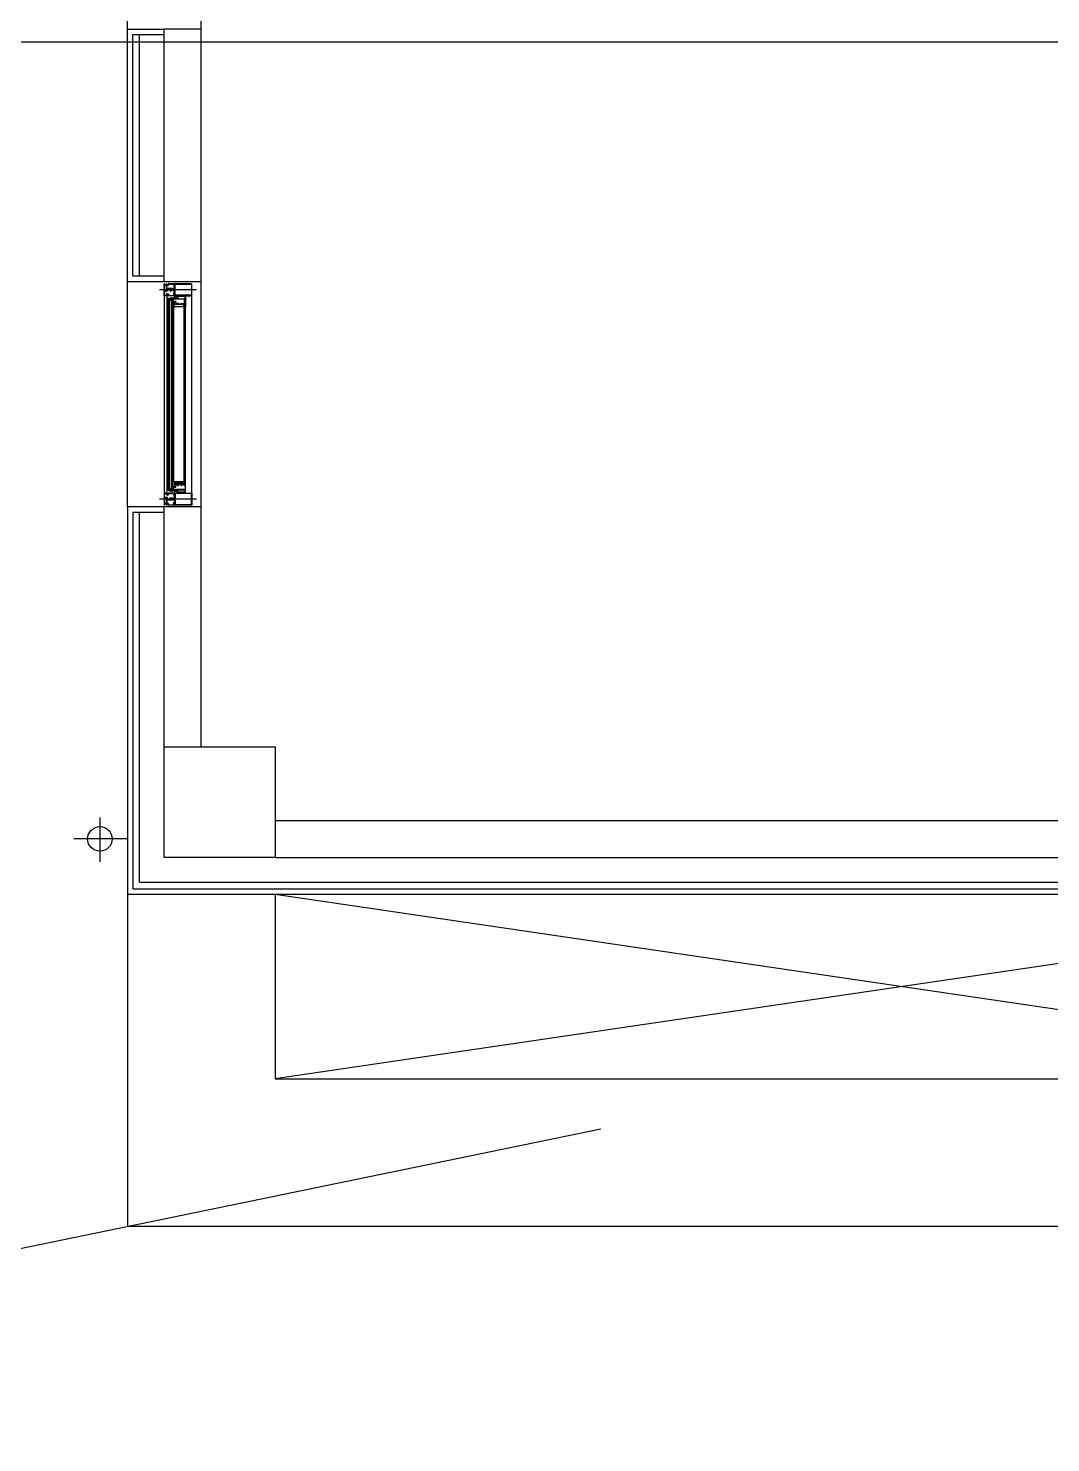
# Model space of a CAD drawing. Header units: millimetres. Extents: x 8456 to 190005487, y 619 to 455456909.
# Drawn here: x 195580 to 196433, y 152760 to 153941 of the extents above; entities that cross this region are included whole.
import ezdxf

# ---------------------------------------------------------------- set-up
doc = ezdxf.new("R2010")
doc.units = ezdxf.units.MM
doc.header["$LTSCALE"] = 400
doc.header["$MEASUREMENT"] = 0
doc.layers.get('0').update_dxf_attribs({"linetype": 'CONTINUOUS'})
for name, color, linetype in [('AA-FIN2', 6, 'CONTINUOUS'), ('AA-HAT-타일', 8, 'CONTINUOUS'), ('AA-MKXX', 3, 'CONTINUOUS'), ('AA-WID', 4, 'CONTINUOUS'), ('AA-공통-단열재', 17, 'CONTINUOUS'), ('COL', 2, 'CONTINUOUS'), ('FIN', 5, 'CONTINUOUS'), ('WAL', 3, 'CONTINUOUS'), ('WID', 4, 'CONTINUOUS')]:
    doc.layers.add(name, color=color, linetype=linetype)

# ---------------------------------------------------------------- blocks, each defined once
blk = doc.blocks.new('A$C2DB436D3')
at = {"color": 8}
for p, q in [((5800.7, 13631, 2515.7), (5800.7, 13578.2, 2515.7)), ((5833.5, 13605.6, 2515.7), (5769.5, 13605.6, 2515.7))]:
    blk.add_line(p, q, dxfattribs=at)
blk.add_circle((5800.7, 13605.6, 2515.7), 14.7, dxfattribs=at)
at = {"layer": 'AA-FIN2', "color": 8}
for p, q in [((5833.5, 14270, 2515.7), (5833.5, 14571.4, 2515.7)), ((5833.5, 14571.4, 2515.7), (5877.5, 14571.4, 2515.7)), ((5840.1, 14276.6, 2515.7), (5840.1, 14564.8, 2515.7)), ((5840.1, 14564.8, 2515.7), (5877.5, 14564.8, 2515.7)), ((5877.5, 14276.6, 2515.7), (5840.1, 14276.6, 2515.7)), ((5877.5, 14270, 2515.7), (5833.5, 14270, 2515.7)), ((5833.5, 14001.6, 2515.7), (5833.5, 13539.6, 2515.7)), ((5877.5, 14001.6, 2515.7), (5833.5, 14001.6, 2515.7)), ((5840.1, 13995, 2515.7), (5840.1, 13546.2, 2515.7)), ((5877.5, 13995, 2515.7), (5840.1, 13995, 2515.7)), ((5833.5, 13539.6, 2515.7), (8715.5, 13539.6, 2515.7)), ((5840.1, 13546.2, 2515.7), (8722.1, 13546.2, 2515.7))]:
    blk.add_line(p, q, dxfattribs=at)
at = {"layer": 'AA-HAT-타일', "color": 8}
for p, q in [((5833.5, 14571.4, 2515.7), (5833.5, 14839.8, 2515.7)), ((5921.5, 14571.4, 2515.7), (5921.5, 14839.8, 2515.7)), ((5833.5, 14001.6, 2515.7), (5833.5, 14270, 2515.7)), ((5921.5, 14001.6, 2515.7), (5921.5, 14270, 2515.7))]:
    blk.add_line(p, q, dxfattribs=at)
at = {"layer": 'AA-WID', "color": 8}
for p, q in [((5915.9, 14260.6, 2515.7), (5871.6, 14260.6, 2515.7)), ((5877.5, 14253.5, 2515.7), (5877.5, 14267.8, 2515.7)), ((5877.5, 14267.8, 2515.7), (5877.9, 14267.8, 2515.7)), ((5877.9, 14267.8, 2515.7), (5877.9, 14266.3, 2515.7)), ((5877.9, 14265.8, 2515.7), (5877.9, 14259.3, 2515.7)), ((5877.9, 14258.6, 2515.7), (5877.9, 14253.9, 2515.7)), ((5878, 14266.2, 2515.7), (5879.9, 14266.2, 2515.7)), ((5879.9, 14265.9, 2515.7), (5878, 14265.9, 2515.7)), ((5878.1, 14259.1, 2515.7), (5881, 14259.1, 2515.7)), ((5881.1, 14258.8, 2515.7), (5878.1, 14258.8, 2515.7)), ((5880.1, 14266.6, 2515.7), (5878.3, 14266.6, 2515.7)), ((5878.3, 14266.2, 2515.7), (5880.1, 14266.2, 2515.7)), ((5880.6, 14267.8, 2515.7), (5880.2, 14267.8, 2515.7)), ((5880.2, 14267.8, 2515.7), (5880.2, 14266.7, 2515.7)), ((5880.2, 14266.1, 2515.7), (5880.2, 14259.4, 2515.7)), ((5880.3, 14253.9, 2515.7), (5880.3, 14256, 2515.7)), ((5880.3, 14256, 2515.7), (5880.8, 14256, 2515.7)), ((5880.4, 14259.2, 2515.7), (5880.9, 14259.2, 2515.7)), ((5880.6, 14265.6, 2515.7), (5880.6, 14267.8, 2515.7)), ((5880.8, 14265.6, 2515.7), (5880.6, 14265.6, 2515.7)), ((5880.6, 14262.3, 2515.7), (5880.6, 14265.2, 2515.7)), ((5880.6, 14265.2, 2515.7), (5880.8, 14265.2, 2515.7)), ((5880.6, 14259.7, 2515.7), (5880.6, 14261.5, 2515.7)), ((5880.8, 14255.7, 2515.7), (5880.6, 14255.7, 2515.7)), ((5880.6, 14255.7, 2515.7), (5880.6, 14253.5, 2515.7)), ((5881.9, 14266.1, 2515.7), (5880.7, 14266.1, 2515.7)), ((5880.7, 14266.1, 2515.7), (5880.7, 14265.7, 2515.7)), ((5880.7, 14265.7, 2515.7), (5882.2, 14265.7, 2515.7)), ((5880.7, 14261.6, 2515.7), (5884.2, 14261.6, 2515.7)), ((5880.7, 14259.7, 2515.7), (5880.7, 14260, 2515.7)), ((5880.7, 14260, 2515.7), (5881.1, 14260, 2515.7)), ((5881, 14259.5, 2515.7), (5880.7, 14259.7, 2515.7)), ((5880.9, 14259.5, 2515.7), (5880.7, 14259.6, 2515.7)), ((5880.7, 14255.1, 2515.7), (5880.7, 14255.5, 2515.7)), ((5880.7, 14255.5, 2515.7), (5882.2, 14255.5, 2515.7)), ((5881.9, 14255.1, 2515.7), (5880.7, 14255.1, 2515.7)), ((5886.8, 14262, 2515.7), (5880.8, 14262, 2515.7)), ((5880.9, 14259.2, 2515.7), (5880.9, 14259.5, 2515.7)), ((5881, 14259.1, 2515.7), (5881, 14259.5, 2515.7)), ((5881.3, 14259.8, 2515.7), (5881.3, 14259, 2515.7)), ((5881.9, 14267.5, 2515.7), (5881.9, 14266.1, 2515.7)), ((5881.9, 14253.7, 2515.7), (5881.9, 14255.1, 2515.7)), ((5889.4, 14267.8, 2515.7), (5882.2, 14267.8, 2515.7)), ((5882.4, 14265.9, 2515.7), (5882.4, 14267.3, 2515.7)), ((5882.4, 14267.3, 2515.7), (5888.8, 14267.3, 2515.7)), ((5882.4, 14255.3, 2515.7), (5882.4, 14253.9, 2515.7)), ((5884.3, 14259.6, 2515.7), (5884.1, 14259.5, 2515.7)), ((5884.1, 14259.5, 2515.7), (5884.1, 14259.2, 2515.7)), ((5884.1, 14259.2, 2515.7), (5885.9, 14259.2, 2515.7)), ((5884.4, 14261.5, 2515.7), (5884.4, 14259.7, 2515.7)), ((5884.8, 14259.8, 2515.7), (5884.8, 14261.4, 2515.7)), ((5885, 14261.6, 2515.7), (5885.6, 14261.6, 2515.7)), ((5885.6, 14259.6, 2515.7), (5885, 14259.6, 2515.7)), ((5885.7, 14261.5, 2515.7), (5885.7, 14261.4, 2515.7)), ((5885.7, 14259.8, 2515.7), (5885.7, 14259.7, 2515.7)), ((5886, 14261.4, 2515.7), (5886, 14261.5, 2515.7)), ((5886, 14259.3, 2515.7), (5886, 14259.8, 2515.7)), ((5886.1, 14261.6, 2515.7), (5887.7, 14261.6, 2515.7)), ((5886.9, 14262, 2515.7), (5886.8, 14262, 2515.7)), ((5887, 14262, 2515.7), (5886.9, 14262, 2515.7)), ((5890, 14262, 2515.7), (5887, 14262, 2515.7)), ((5887.8, 14261.5, 2515.7), (5887.8, 14261.4, 2515.7)), ((5887.8, 14259.8, 2515.7), (5887.8, 14259.3, 2515.7)), ((5887.9, 14259.2, 2515.7), (5890, 14259.2, 2515.7)), ((5888.1, 14261.4, 2515.7), (5888.1, 14261.5, 2515.7)), ((5888.1, 14259.7, 2515.7), (5888.1, 14259.8, 2515.7)), ((5888.2, 14261.6, 2515.7), (5888.8, 14261.6, 2515.7)), ((5888.8, 14259.6, 2515.7), (5888.2, 14259.6, 2515.7)), ((5888.8, 14267.3, 2515.7), (5888.8, 14264.3, 2515.7)), ((5888.8, 14264.3, 2515.7), (5889.4, 14264.3, 2515.7)), ((5888.8, 14253.9, 2515.7), (5888.8, 14256.9, 2515.7)), ((5888.8, 14256.9, 2515.7), (5889.4, 14256.9, 2515.7)), ((5889, 14261.4, 2515.7), (5889, 14259.8, 2515.7)), ((5889.4, 14265.7, 2515.7), (5889.4, 14267.8, 2515.7)), ((5889.4, 14267.8, 2515.7), (5889.4, 14265.8, 2515.7)), ((5910.5, 14267.8, 2515.7), (5889.4, 14267.8, 2515.7)), ((5889.4, 14264.3, 2515.7), (5889.4, 14265, 2515.7)), ((5889.4, 14264.9, 2515.7), (5889.4, 14264.1, 2515.7)), ((5889.4, 14257.4, 2515.7), (5889.4, 14256.3, 2515.7)), ((5889.4, 14256.9, 2515.7), (5889.4, 14256.2, 2515.7)), ((5889.4, 14255.5, 2515.7), (5889.4, 14253.5, 2515.7)), ((5889.4, 14255.4, 2515.7), (5889.4, 14253.5, 2515.7)), ((5889.5, 14264, 2515.7), (5890, 14264, 2515.7)), ((5889.5, 14259.8, 2515.7), (5889.5, 14261.4, 2515.7)), ((5889.6, 14261.5, 2515.7), (5890.5, 14261.5, 2515.7)), ((5890.5, 14259.7, 2515.7), (5889.6, 14259.7, 2515.7)), ((5889.7, 14265.8, 2515.7), (5889.7, 14266, 2515.7)), ((5889.7, 14266, 2515.7), (5890, 14266, 2515.7)), ((5889.7, 14265.8, 2515.7), (5889.7, 14265.7, 2515.7)), ((5889.7, 14265, 2515.7), (5889.7, 14264.8, 2515.7)), ((5889.7, 14264.7, 2515.7), (5889.7, 14264.9, 2515.7)), ((5890, 14264.7, 2515.7), (5889.7, 14264.7, 2515.7)), ((5889.7, 14257.1, 2515.7), (5889.7, 14257.4, 2515.7)), ((5889.7, 14256.3, 2515.7), (5889.7, 14256.5, 2515.7)), ((5889.7, 14256.5, 2515.7), (5890, 14256.5, 2515.7)), ((5889.7, 14256.2, 2515.7), (5889.7, 14256.4, 2515.7)), ((5889.7, 14255.4, 2515.7), (5889.7, 14255.5, 2515.7)), ((5889.7, 14255.2, 2515.7), (5889.7, 14255.4, 2515.7)), ((5890, 14255.2, 2515.7), (5889.7, 14255.2, 2515.7)), ((5889.9, 14266, 2515.7), (5889.8, 14266, 2515.7)), ((5889.8, 14264.7, 2515.7), (5889.9, 14264.7, 2515.7)), ((5889.8, 14256.5, 2515.7), (5889.9, 14256.5, 2515.7)), ((5889.9, 14255.2, 2515.7), (5889.8, 14255.2, 2515.7)), ((5890, 14257, 2515.7), (5889.9, 14257, 2515.7)), ((5890, 14266, 2515.7), (5890, 14264.7, 2515.7)), ((5890, 14264.8, 2515.7), (5890, 14265.8, 2515.7)), ((5890, 14256.5, 2515.7), (5890, 14255.2, 2515.7)), ((5890, 14256.4, 2515.7), (5890, 14255.4, 2515.7)), ((5890.1, 14263.9, 2515.7), (5890.1, 14262.1, 2515.7)), ((5890.1, 14259.1, 2515.7), (5890.1, 14257.1, 2515.7)), ((5890.6, 14261.6, 2515.7), (5890.6, 14267.1, 2515.7)), ((5890.6, 14254.1, 2515.7), (5890.6, 14259.6, 2515.7)), ((5890.7, 14267.2, 2515.7), (5909.9, 14267.2, 2515.7)), ((5910, 14267.1, 2515.7), (5910, 14254.1, 2515.7)), ((5910.5, 14253.5, 2515.7), (5910.5, 14267.8, 2515.7)), ((5877.5, 14253.5, 2515.7), (5877.5, 14018.1, 2515.7)), ((5880.6, 14253.5, 2515.7), (5877.5, 14253.5, 2515.7)), ((5878, 14253.8, 2515.7), (5880.2, 14253.8, 2515.7)), ((5880.6, 14253.5, 2515.7), (5880.6, 14018.1, 2515.7)), ((5889.4, 14253.5, 2515.7), (5882.2, 14253.5, 2515.7)), ((5882.4, 14253.9, 2515.7), (5888.8, 14253.9, 2515.7)), ((5882.4, 14250.8, 2515.7), (5882.6, 14250.8, 2515.7)), ((5882.4, 14249.8, 2515.7), (5882.4, 14250.7, 2515.7)), ((5884.4, 14249.8, 2515.7), (5882.4, 14249.8, 2515.7)), ((5882.4, 14023, 2515.7), (5882.4, 14248.5, 2515.7)), ((5882.4, 14248.5, 2515.7), (5887.2, 14248.5, 2515.7)), ((5882.6, 14248.5, 2515.7), (5887.9, 14249.1, 2515.7)), ((5887.9, 14249.1, 2515.7), (5882.6, 14249.1, 2515.7)), ((5882.6, 14249.1, 2515.7), (5882.6, 14248.5, 2515.7)), ((5882.6, 14248.5, 2515.7), (5887.9, 14248.5, 2515.7)), ((5882.7, 14250.7, 2515.7), (5882.7, 14250.3, 2515.7)), ((5882.7, 14250.3, 2515.7), (5884.8, 14250.3, 2515.7)), ((5883.5, 14023, 2515.7), (5883.5, 14248.5, 2515.7)), ((5884.4, 14249.1, 2515.7), (5884.4, 14249.8, 2515.7)), ((5885.1, 14249.1, 2515.7), (5884.4, 14249.1, 2515.7)), ((5887.9, 14249.8, 2515.7), (5884.6, 14249.8, 2515.7)), ((5884.6, 14249.8, 2515.7), (5884.6, 14249.4, 2515.7)), ((5884.6, 14249.4, 2515.7), (5885.1, 14249.4, 2515.7)), ((5884.8, 14250.3, 2515.7), (5884.8, 14251, 2515.7)), ((5884.8, 14251, 2515.7), (5885.4, 14251, 2515.7)), ((5885.1, 14249.4, 2515.7), (5885.1, 14249.1, 2515.7)), ((5885.4, 14250.6, 2515.7), (5885.2, 14250.6, 2515.7)), ((5885.2, 14250.6, 2515.7), (5885.2, 14250.3, 2515.7)), ((5885.2, 14250.3, 2515.7), (5885.5, 14250.3, 2515.7)), ((5885.5, 14250.9, 2515.7), (5885.5, 14250.7, 2515.7)), ((5885.5, 14250.3, 2515.7), (5886, 14250.3, 2515.7)), ((5887.2, 14248.5, 2515.7), (5885.9, 14248.5, 2515.7)), ((5886, 14250.3, 2515.7), (5886, 14251, 2515.7)), ((5886, 14251, 2515.7), (5887, 14251, 2515.7)), ((5886.1, 14023, 2515.7), (5886.1, 14248.5, 2515.7)), ((5887, 14250.6, 2515.7), (5886.4, 14250.6, 2515.7)), ((5886.4, 14250.6, 2515.7), (5886.4, 14250.3, 2515.7)), ((5886.4, 14250.3, 2515.7), (5888.3, 14250.3, 2515.7)), ((5887.1, 14250.9, 2515.7), (5887.1, 14250.7, 2515.7)), ((5887.2, 14023, 2515.7), (5887.2, 14248.5, 2515.7)), ((5887.4, 14249.1, 2515.7), (5887.4, 14249.4, 2515.7)), ((5887.4, 14249.4, 2515.7), (5887.9, 14249.4, 2515.7)), ((5887.9, 14249.1, 2515.7), (5887.4, 14249.1, 2515.7)), ((5887.9, 14249.4, 2515.7), (5887.9, 14249.8, 2515.7)), ((5887.9, 14248.5, 2515.7), (5887.9, 14249.1, 2515.7)), ((5887.9, 14246, 2515.7), (5887.9, 14249.1, 2515.7)), ((5889, 14246, 2515.7), (5887.9, 14246, 2515.7)), ((5888.3, 14250.3, 2515.7), (5888.3, 14246.5, 2515.7)), ((5888.3, 14246.5, 2515.7), (5889.7, 14246.5, 2515.7)), ((5888.9, 14243.6, 2515.7), (5889, 14243.6, 2515.7)), ((5889, 14243.2, 2515.7), (5888.9, 14243.2, 2515.7)), ((5889, 14244.5, 2515.7), (5889, 14246, 2515.7)), ((5889.4, 14244.9, 2515.7), (5889, 14244.9, 2515.7)), ((5889, 14244.4, 2515.7), (5889, 14244.5, 2515.7)), ((5889, 14243.6, 2515.7), (5889, 14244.4, 2515.7)), ((5889, 14244.4, 2515.7), (5889, 14244.4, 2515.7)), ((5889, 14031.3, 2515.7), (5889, 14243.2, 2515.7)), ((5889, 14240.3, 2515.7), (5889, 14243.2, 2515.7)), ((5901.1, 14240.3, 2515.7), (5889, 14240.3, 2515.7)), ((5889.4, 14253.5, 2515.7), (5910.5, 14253.5, 2515.7)), ((5889.4, 14250.8, 2515.7), (5889.4, 14251.6, 2515.7)), ((5889.4, 14251.6, 2515.7), (5891.8, 14251.6, 2515.7)), ((5889.4, 14249.2, 2515.7), (5889.4, 14249.9, 2515.7)), ((5891.2, 14249.2, 2515.7), (5889.4, 14249.2, 2515.7)), ((5889.4, 14245.4, 2515.7), (5889.4, 14245.3, 2515.7)), ((5889.4, 14244.9, 2515.7), (5889.4, 14244, 2515.7)), ((5889.4, 14243.5, 2515.7), (5889.4, 14243.5, 2515.7)), ((5900.6, 14242.9, 2515.7), (5889.4, 14242.9, 2515.7)), ((5889.4, 14242.9, 2515.7), (5889.4, 14240.7, 2515.7)), ((5889.4, 14240.7, 2515.7), (5900.6, 14240.7, 2515.7)), ((5889.5, 14250, 2515.7), (5889.5, 14250, 2515.7)), ((5890, 14251.1, 2515.7), (5889.6, 14251.1, 2515.7)), ((5889.6, 14251.1, 2515.7), (5889.6, 14250.8, 2515.7)), ((5889.6, 14249.9, 2515.7), (5889.6, 14249.6, 2515.7)), ((5889.6, 14249.6, 2515.7), (5890, 14249.6, 2515.7)), ((5889.7, 14246.2, 2515.7), (5889.6, 14246.2, 2515.7)), ((5889.6, 14246, 2515.7), (5890.9, 14246, 2515.7)), ((5890.8, 14245.5, 2515.7), (5889.6, 14245.5, 2515.7)), ((5889.6, 14243.3, 2515.7), (5890.8, 14243.3, 2515.7)), ((5890, 14249.6, 2515.7), (5890, 14251.1, 2515.7)), ((5890.4, 14251, 2515.7), (5890.4, 14249.7, 2515.7)), ((5891, 14251.1, 2515.7), (5890.5, 14251.1, 2515.7)), ((5890.5, 14249.6, 2515.7), (5891, 14249.6, 2515.7)), ((5909.9, 14254, 2515.7), (5890.7, 14254, 2515.7)), ((5890.7, 14246.5, 2515.7), (5891.4, 14246.5, 2515.7)), ((5890.9, 14246.2, 2515.7), (5890.7, 14246.2, 2515.7)), ((5891.3, 14245, 2515.7), (5890.8, 14245, 2515.7)), ((5890.8, 14243.9, 2515.7), (5891.3, 14243.9, 2515.7)), ((5891, 14251, 2515.7), (5891, 14251.1, 2515.7)), ((5891, 14249.6, 2515.7), (5891, 14249.7, 2515.7)), ((5891, 14245.3, 2515.7), (5891, 14245.4, 2515.7)), ((5891, 14243.5, 2515.7), (5891, 14243.5, 2515.7)), ((5892.4, 14251.1, 2515.7), (5891.3, 14251.1, 2515.7)), ((5891.3, 14251.1, 2515.7), (5891.3, 14251, 2515.7)), ((5891.3, 14249.7, 2515.7), (5891.3, 14249.3, 2515.7)), ((5891.4, 14246.5, 2515.7), (5891.4, 14245.1, 2515.7)), ((5891.4, 14243.7, 2515.7), (5891.4, 14243.3, 2515.7)), ((5891.4, 14243.3, 2515.7), (5893.3, 14243.3, 2515.7)), ((5891.8, 14251.6, 2515.7), (5891.8, 14251.5, 2515.7)), ((5891.8, 14251.5, 2515.7), (5891.9, 14251.6, 2515.7)), ((5891.9, 14251.6, 2515.7), (5893, 14251.6, 2515.7)), ((5892.4, 14251, 2515.7), (5892.4, 14251.1, 2515.7)), ((5892.4, 14249.3, 2515.7), (5892.4, 14249.7, 2515.7)), ((5902.2, 14249.2, 2515.7), (5892.5, 14249.2, 2515.7)), ((5893.2, 14251.1, 2515.7), (5892.6, 14251.1, 2515.7)), ((5892.6, 14251.1, 2515.7), (5892.6, 14251, 2515.7)), ((5892.6, 14249.7, 2515.7), (5892.6, 14249.6, 2515.7)), ((5892.6, 14249.6, 2515.7), (5893.2, 14249.6, 2515.7)), ((5893.2, 14251.7, 2515.7), (5893.2, 14252.8, 2515.7)), ((5893.2, 14252.8, 2515.7), (5894.9, 14252.8, 2515.7)), ((5893.3, 14249.7, 2515.7), (5893.3, 14251, 2515.7)), ((5893.3, 14243.3, 2515.7), (5893.3, 14244.4, 2515.7)), ((5893.3, 14244.4, 2515.7), (5894.3, 14244.4, 2515.7)), ((5893.7, 14252.4, 2515.7), (5893.7, 14249.6, 2515.7)), ((5902.4, 14252.4, 2515.7), (5893.7, 14252.4, 2515.7)), ((5893.7, 14249.6, 2515.7), (5902.4, 14249.6, 2515.7)), ((5894.3, 14244, 2515.7), (5893.7, 14244, 2515.7)), ((5893.7, 14244, 2515.7), (5893.7, 14243.3, 2515.7)), ((5893.7, 14243.3, 2515.7), (5898.1, 14243.3, 2515.7)), ((5894.3, 14244.4, 2515.7), (5894.3, 14244, 2515.7)), ((5894.9, 14252.8, 2515.7), (5894.9, 14253.2, 2515.7)), ((5895.4, 14253.2, 2515.7), (5895.4, 14252.8, 2515.7)), ((5895.4, 14252.8, 2515.7), (5901.1, 14252.8, 2515.7)), ((5897.6, 14244, 2515.7), (5897.6, 14244.4, 2515.7)), ((5897.6, 14244.4, 2515.7), (5898.5, 14244.4, 2515.7)), ((5898.1, 14244, 2515.7), (5897.6, 14244, 2515.7)), ((5898.1, 14243.3, 2515.7), (5898.1, 14244, 2515.7)), ((5898.5, 14244.4, 2515.7), (5898.5, 14243.3, 2515.7)), ((5898.5, 14243.3, 2515.7), (5900.6, 14243.3, 2515.7)), ((5900.6, 14243.3, 2515.7), (5900.6, 14244.4, 2515.7)), ((5900.6, 14244.4, 2515.7), (5901.1, 14244.4, 2515.7)), ((5900.6, 14240.7, 2515.7), (5900.6, 14242.9, 2515.7)), ((5901.1, 14252.8, 2515.7), (5901.1, 14253.2, 2515.7)), ((5901.1, 14244.4, 2515.7), (5901.1, 14240.3, 2515.7)), ((5901.1, 14031.3, 2515.7), (5901.1, 14240.3, 2515.7)), ((5901.5, 14253.2, 2515.7), (5901.5, 14252.8, 2515.7)), ((5901.5, 14252.8, 2515.7), (5902.8, 14252.8, 2515.7)), ((5901.7, 14028.3, 2515.7), (5901.7, 14249.2, 2515.7)), ((5901.7, 14242.1, 2515.7), (5901.7, 14242.9, 2515.7)), ((5901.7, 14242.9, 2515.7), (5902.4, 14242.9, 2515.7)), ((5901.7, 14240.3, 2515.7), (5901.7, 14241, 2515.7)), ((5902.8, 14240.3, 2515.7), (5901.7, 14240.3, 2515.7)), ((5902.4, 14242.5, 2515.7), (5902.1, 14242.5, 2515.7)), ((5902.1, 14242.5, 2515.7), (5902.1, 14242.1, 2515.7)), ((5902.1, 14241, 2515.7), (5902.1, 14240.7, 2515.7)), ((5902.1, 14240.7, 2515.7), (5902.4, 14240.7, 2515.7)), ((5902.4, 14249.6, 2515.7), (5902.4, 14252.4, 2515.7)), ((5902.4, 14242.9, 2515.7), (5902.4, 14248.9, 2515.7)), ((5902.4, 14240.7, 2515.7), (5902.4, 14242.5, 2515.7)), ((5902.8, 14252.8, 2515.7), (5902.8, 14240.3, 2515.7)), ((5902.8, 14028.3, 2515.7), (5902.8, 14240.3, 2515.7)), ((5910.5, 14018.1, 2515.7), (5910.5, 14253.5, 2515.7)), ((5882.4, 14023, 2515.7), (5887.2, 14023, 2515.7)), ((5884.4, 14021.7, 2515.7), (5882.4, 14021.7, 2515.7)), ((5882.4, 14021.7, 2515.7), (5882.4, 14020.8, 2515.7)), ((5882.4, 14020.7, 2515.7), (5882.6, 14020.7, 2515.7)), ((5882.6, 14023, 2515.7), (5887.9, 14022.4, 2515.7)), ((5882.6, 14023, 2515.7), (5887.9, 14023, 2515.7)), ((5882.6, 14022.4, 2515.7), (5882.6, 14023, 2515.7)), ((5887.9, 14022.4, 2515.7), (5882.6, 14022.4, 2515.7)), ((5882.7, 14020.8, 2515.7), (5882.7, 14021.2, 2515.7)), ((5882.7, 14021.2, 2515.7), (5884.8, 14021.2, 2515.7)), ((5885.1, 14022.4, 2515.7), (5884.4, 14022.4, 2515.7)), ((5884.4, 14022.4, 2515.7), (5884.4, 14021.7, 2515.7)), ((5884.6, 14021.7, 2515.7), (5884.6, 14022.1, 2515.7)), ((5884.6, 14022.1, 2515.7), (5885.1, 14022.1, 2515.7)), ((5887.9, 14021.7, 2515.7), (5884.6, 14021.7, 2515.7)), ((5884.8, 14021.2, 2515.7), (5884.8, 14020.5, 2515.7)), ((5884.8, 14020.5, 2515.7), (5885.4, 14020.5, 2515.7)), ((5885.1, 14022.1, 2515.7), (5885.1, 14022.4, 2515.7)), ((5885.2, 14020.9, 2515.7), (5885.2, 14021.2, 2515.7)), ((5885.2, 14021.2, 2515.7), (5885.5, 14021.2, 2515.7)), ((5885.4, 14020.9, 2515.7), (5885.2, 14020.9, 2515.7)), ((5885.5, 14021.2, 2515.7), (5886, 14021.2, 2515.7)), ((5885.5, 14020.6, 2515.7), (5885.5, 14020.8, 2515.7)), ((5887.2, 14023, 2515.7), (5885.9, 14023, 2515.7)), ((5886, 14021.2, 2515.7), (5886, 14020.5, 2515.7)), ((5886, 14020.5, 2515.7), (5887, 14020.5, 2515.7)), ((5886.4, 14020.9, 2515.7), (5886.4, 14021.2, 2515.7)), ((5886.4, 14021.2, 2515.7), (5888.3, 14021.2, 2515.7)), ((5887, 14020.9, 2515.7), (5886.4, 14020.9, 2515.7)), ((5887.1, 14020.6, 2515.7), (5887.1, 14020.8, 2515.7)), ((5887.9, 14022.4, 2515.7), (5887.4, 14022.4, 2515.7)), ((5887.4, 14022.4, 2515.7), (5887.4, 14022.1, 2515.7)), ((5887.4, 14022.1, 2515.7), (5887.9, 14022.1, 2515.7)), ((5889, 14025.5, 2515.7), (5887.9, 14025.5, 2515.7)), ((5887.9, 14025.5, 2515.7), (5887.9, 14022.4, 2515.7)), ((5887.9, 14023, 2515.7), (5887.9, 14022.4, 2515.7)), ((5887.9, 14022.1, 2515.7), (5887.9, 14021.7, 2515.7)), ((5888.3, 14021.2, 2515.7), (5888.3, 14025, 2515.7)), ((5888.3, 14025, 2515.7), (5889.7, 14025, 2515.7)), ((5889, 14028.3, 2515.7), (5888.9, 14028.3, 2515.7)), ((5888.9, 14028, 2515.7), (5889, 14028, 2515.7)), ((5901.1, 14031.3, 2515.7), (5889, 14031.3, 2515.7)), ((5889, 14031.3, 2515.7), (5889, 14028.3, 2515.7)), ((5889, 14028, 2515.7), (5889, 14027.1, 2515.7)), ((5889, 14027.1, 2515.7), (5889, 14027.1, 2515.7)), ((5889, 14027.1, 2515.7), (5889, 14027, 2515.7)), ((5889, 14027, 2515.7), (5889, 14025.5, 2515.7)), ((5889.4, 14026.6, 2515.7), (5889, 14026.6, 2515.7)), ((5889.4, 14028.6, 2515.7), (5889.4, 14030.8, 2515.7)), ((5889.4, 14030.8, 2515.7), (5900.6, 14030.8, 2515.7)), ((5900.6, 14028.6, 2515.7), (5889.4, 14028.6, 2515.7)), ((5889.4, 14028, 2515.7), (5889.4, 14028, 2515.7)), ((5889.4, 14026.6, 2515.7), (5889.4, 14027.5, 2515.7)), ((5889.4, 14026.1, 2515.7), (5889.4, 14026.2, 2515.7)), ((5891.2, 14022.3, 2515.7), (5889.4, 14022.3, 2515.7)), ((5889.4, 14022.3, 2515.7), (5889.4, 14021.6, 2515.7)), ((5889.4, 14020.7, 2515.7), (5889.4, 14019.9, 2515.7)), ((5889.4, 14019.9, 2515.7), (5891.8, 14019.9, 2515.7)), ((5889.5, 14021.5, 2515.7), (5889.5, 14021.5, 2515.7)), ((5889.6, 14028.2, 2515.7), (5890.8, 14028.2, 2515.7)), ((5890.8, 14026, 2515.7), (5889.6, 14026, 2515.7)), ((5889.6, 14025.5, 2515.7), (5890.9, 14025.5, 2515.7)), ((5889.7, 14025.3, 2515.7), (5889.6, 14025.3, 2515.7)), ((5889.6, 14021.6, 2515.7), (5889.6, 14021.9, 2515.7)), ((5889.6, 14021.9, 2515.7), (5890, 14021.9, 2515.7)), ((5889.6, 14020.4, 2515.7), (5889.6, 14020.7, 2515.7)), ((5890, 14020.4, 2515.7), (5889.6, 14020.4, 2515.7)), ((5890, 14021.9, 2515.7), (5890, 14020.4, 2515.7)), ((5890.4, 14020.5, 2515.7), (5890.4, 14021.8, 2515.7)), ((5890.5, 14021.9, 2515.7), (5891, 14021.9, 2515.7)), ((5891, 14020.4, 2515.7), (5890.5, 14020.4, 2515.7)), ((5890.9, 14025.3, 2515.7), (5890.7, 14025.3, 2515.7)), ((5890.7, 14025, 2515.7), (5891.4, 14025, 2515.7)), ((5890.8, 14027.6, 2515.7), (5891.3, 14027.6, 2515.7)), ((5891.3, 14026.5, 2515.7), (5890.8, 14026.5, 2515.7)), ((5891, 14028, 2515.7), (5891, 14028, 2515.7)), ((5891, 14026.2, 2515.7), (5891, 14026.1, 2515.7)), ((5891, 14021.9, 2515.7), (5891, 14021.8, 2515.7)), ((5891, 14020.5, 2515.7), (5891, 14020.4, 2515.7)), ((5891.3, 14021.8, 2515.7), (5891.3, 14022.2, 2515.7)), ((5891.3, 14020.4, 2515.7), (5891.3, 14020.5, 2515.7)), ((5892.4, 14020.4, 2515.7), (5891.3, 14020.4, 2515.7)), ((5891.4, 14027.8, 2515.7), (5891.4, 14028.2, 2515.7)), ((5891.4, 14028.2, 2515.7), (5893.3, 14028.2, 2515.7)), ((5891.4, 14025, 2515.7), (5891.4, 14026.4, 2515.7)), ((5891.8, 14019.9, 2515.7), (5891.8, 14020, 2515.7)), ((5891.8, 14020, 2515.7), (5891.9, 14019.9, 2515.7)), ((5891.9, 14019.9, 2515.7), (5893, 14019.9, 2515.7)), ((5892.4, 14022.2, 2515.7), (5892.4, 14021.8, 2515.7)), ((5892.4, 14020.5, 2515.7), (5892.4, 14020.4, 2515.7)), ((5902.2, 14022.3, 2515.7), (5892.5, 14022.3, 2515.7)), ((5892.6, 14021.8, 2515.7), (5892.6, 14021.9, 2515.7)), ((5892.6, 14021.9, 2515.7), (5893.2, 14021.9, 2515.7)), ((5892.6, 14020.4, 2515.7), (5892.6, 14020.5, 2515.7)), ((5893.2, 14020.4, 2515.7), (5892.6, 14020.4, 2515.7)), ((5893.2, 14019.8, 2515.7), (5893.2, 14018.7, 2515.7)), ((5893.2, 14018.7, 2515.7), (5894.9, 14018.7, 2515.7)), ((5893.3, 14028.2, 2515.7), (5893.3, 14027.1, 2515.7)), ((5893.3, 14027.1, 2515.7), (5894.3, 14027.1, 2515.7)), ((5893.3, 14021.8, 2515.7), (5893.3, 14020.5, 2515.7)), ((5893.7, 14027.5, 2515.7), (5893.7, 14028.2, 2515.7)), ((5893.7, 14028.2, 2515.7), (5898.1, 14028.2, 2515.7)), ((5894.3, 14027.5, 2515.7), (5893.7, 14027.5, 2515.7)), ((5893.7, 14019.2, 2515.7), (5893.7, 14021.9, 2515.7)), ((5893.7, 14021.9, 2515.7), (5902.4, 14021.9, 2515.7)), ((5902.4, 14019.2, 2515.7), (5893.7, 14019.2, 2515.7)), ((5894.3, 14027.1, 2515.7), (5894.3, 14027.5, 2515.7)), ((5894.9, 14018.7, 2515.7), (5894.9, 14018.3, 2515.7)), ((5895.4, 14018.3, 2515.7), (5895.4, 14018.7, 2515.7)), ((5895.4, 14018.7, 2515.7), (5901.1, 14018.7, 2515.7)), ((5898.1, 14027.5, 2515.7), (5897.6, 14027.5, 2515.7)), ((5897.6, 14027.5, 2515.7), (5897.6, 14027.1, 2515.7)), ((5897.6, 14027.1, 2515.7), (5898.5, 14027.1, 2515.7)), ((5898.1, 14028.2, 2515.7), (5898.1, 14027.5, 2515.7)), ((5898.5, 14027.1, 2515.7), (5898.5, 14028.2, 2515.7)), ((5898.5, 14028.2, 2515.7), (5900.6, 14028.2, 2515.7)), ((5900.6, 14030.8, 2515.7), (5900.6, 14028.6, 2515.7)), ((5900.6, 14028.2, 2515.7), (5900.6, 14027.1, 2515.7)), ((5900.6, 14027.1, 2515.7), (5901.1, 14027.1, 2515.7)), ((5901.1, 14027.1, 2515.7), (5901.1, 14031.3, 2515.7)), ((5901.1, 14018.7, 2515.7), (5901.1, 14018.3, 2515.7)), ((5901.5, 14018.3, 2515.7), (5901.5, 14018.7, 2515.7)), ((5901.5, 14018.7, 2515.7), (5902.8, 14018.7, 2515.7)), ((5901.7, 14031.3, 2515.7), (5901.7, 14030.5, 2515.7)), ((5902.8, 14031.3, 2515.7), (5901.7, 14031.3, 2515.7)), ((5901.7, 14029.4, 2515.7), (5901.7, 14028.6, 2515.7)), ((5901.7, 14028.6, 2515.7), (5902.4, 14028.6, 2515.7)), ((5902.1, 14030.5, 2515.7), (5902.1, 14030.8, 2515.7)), ((5902.1, 14030.8, 2515.7), (5902.4, 14030.8, 2515.7)), ((5902.1, 14029.1, 2515.7), (5902.1, 14029.4, 2515.7)), ((5902.4, 14029.1, 2515.7), (5902.1, 14029.1, 2515.7)), ((5902.4, 14030.8, 2515.7), (5902.4, 14029.1, 2515.7)), ((5902.4, 14028.6, 2515.7), (5902.4, 14022.6, 2515.7)), ((5902.4, 14021.9, 2515.7), (5902.4, 14019.2, 2515.7)), ((5902.8, 14018.7, 2515.7), (5902.8, 14031.3, 2515.7)), ((5915.9, 14010.9, 2515.7), (5871.6, 14010.9, 2515.7)), ((5880.6, 14018.1, 2515.7), (5877.5, 14018.1, 2515.7)), ((5877.5, 14018.1, 2515.7), (5877.5, 14003.8, 2515.7)), ((5877.5, 14003.8, 2515.7), (5877.9, 14003.8, 2515.7)), ((5877.9, 14012.9, 2515.7), (5877.9, 14017.6, 2515.7)), ((5877.9, 14005.7, 2515.7), (5877.9, 14012.2, 2515.7)), ((5877.9, 14003.8, 2515.7), (5877.9, 14005.2, 2515.7)), ((5878, 14017.7, 2515.7), (5880.2, 14017.7, 2515.7)), ((5879.9, 14005.6, 2515.7), (5878, 14005.6, 2515.7)), ((5878, 14005.3, 2515.7), (5879.9, 14005.3, 2515.7)), ((5881.1, 14012.7, 2515.7), (5878.1, 14012.7, 2515.7)), ((5878.1, 14012.4, 2515.7), (5881, 14012.4, 2515.7)), ((5878.3, 14005.3, 2515.7), (5880.1, 14005.3, 2515.7)), ((5880.1, 14004.9, 2515.7), (5878.3, 14004.9, 2515.7)), ((5880.2, 14005.4, 2515.7), (5880.2, 14012.1, 2515.7)), ((5880.2, 14003.8, 2515.7), (5880.2, 14004.8, 2515.7)), ((5880.6, 14003.8, 2515.7), (5880.2, 14003.8, 2515.7)), ((5880.3, 14017.6, 2515.7), (5880.3, 14015.5, 2515.7)), ((5880.3, 14015.5, 2515.7), (5880.8, 14015.5, 2515.7)), ((5880.4, 14012.3, 2515.7), (5880.9, 14012.3, 2515.7)), ((5880.6, 14015.9, 2515.7), (5880.6, 14018.1, 2515.7)), ((5880.8, 14015.9, 2515.7), (5880.6, 14015.9, 2515.7)), ((5880.6, 14011.8, 2515.7), (5880.6, 14010, 2515.7)), ((5880.6, 14009.3, 2515.7), (5880.6, 14006.3, 2515.7)), ((5880.6, 14006.3, 2515.7), (5880.8, 14006.3, 2515.7)), ((5880.8, 14006, 2515.7), (5880.6, 14006, 2515.7)), ((5880.6, 14006, 2515.7), (5880.6, 14003.8, 2515.7)), ((5881.9, 14016.4, 2515.7), (5880.7, 14016.4, 2515.7)), ((5880.7, 14016.4, 2515.7), (5880.7, 14016, 2515.7)), ((5880.7, 14016, 2515.7), (5882.2, 14016, 2515.7)), ((5881, 14012, 2515.7), (5880.7, 14011.8, 2515.7)), ((5880.9, 14012, 2515.7), (5880.7, 14011.9, 2515.7)), ((5880.7, 14011.8, 2515.7), (5880.7, 14011.5, 2515.7)), ((5880.7, 14011.5, 2515.7), (5881.1, 14011.5, 2515.7)), ((5880.7, 14009.9, 2515.7), (5884.2, 14009.9, 2515.7)), ((5880.7, 14005.4, 2515.7), (5880.7, 14005.8, 2515.7)), ((5880.7, 14005.8, 2515.7), (5882.2, 14005.8, 2515.7)), ((5881.9, 14005.4, 2515.7), (5880.7, 14005.4, 2515.7)), ((5886.8, 14009.5, 2515.7), (5880.8, 14009.5, 2515.7)), ((5880.9, 14012.3, 2515.7), (5880.9, 14012, 2515.7)), ((5881, 14012.4, 2515.7), (5881, 14012, 2515.7)), ((5881.3, 14011.7, 2515.7), (5881.3, 14012.5, 2515.7)), ((5881.9, 14017.8, 2515.7), (5881.9, 14016.4, 2515.7)), ((5881.9, 14004, 2515.7), (5881.9, 14005.4, 2515.7)), ((5889.4, 14018.1, 2515.7), (5882.2, 14018.1, 2515.7)), ((5889.4, 14003.8, 2515.7), (5882.2, 14003.8, 2515.7)), ((5882.4, 14016.2, 2515.7), (5882.4, 14017.6, 2515.7)), ((5882.4, 14017.6, 2515.7), (5888.8, 14017.6, 2515.7)), ((5882.4, 14005.6, 2515.7), (5882.4, 14004.2, 2515.7)), ((5882.4, 14004.2, 2515.7), (5888.8, 14004.2, 2515.7)), ((5884.1, 14012, 2515.7), (5884.1, 14012.3, 2515.7)), ((5884.1, 14012.3, 2515.7), (5885.9, 14012.3, 2515.7)), ((5884.3, 14011.9, 2515.7), (5884.1, 14012, 2515.7)), ((5884.4, 14010, 2515.7), (5884.4, 14011.8, 2515.7)), ((5884.8, 14011.7, 2515.7), (5884.8, 14010.1, 2515.7)), ((5885.6, 14011.9, 2515.7), (5885, 14011.9, 2515.7)), ((5885, 14009.9, 2515.7), (5885.6, 14009.9, 2515.7)), ((5885.7, 14011.7, 2515.7), (5885.7, 14011.8, 2515.7)), ((5885.7, 14010, 2515.7), (5885.7, 14010.1, 2515.7)), ((5886, 14012.2, 2515.7), (5886, 14011.7, 2515.7)), ((5886, 14010.1, 2515.7), (5886, 14010, 2515.7)), ((5886.1, 14009.9, 2515.7), (5887.7, 14009.9, 2515.7)), ((5886.9, 14009.5, 2515.7), (5886.8, 14009.5, 2515.7)), ((5887, 14009.5, 2515.7), (5886.9, 14009.5, 2515.7)), ((5890, 14009.5, 2515.7), (5887, 14009.5, 2515.7)), ((5887.8, 14011.7, 2515.7), (5887.8, 14012.2, 2515.7)), ((5887.8, 14010, 2515.7), (5887.8, 14010.1, 2515.7)), ((5887.9, 14012.3, 2515.7), (5890, 14012.3, 2515.7)), ((5888.1, 14011.8, 2515.7), (5888.1, 14011.7, 2515.7)), ((5888.1, 14010.1, 2515.7), (5888.1, 14010, 2515.7)), ((5888.8, 14011.9, 2515.7), (5888.2, 14011.9, 2515.7)), ((5888.2, 14009.9, 2515.7), (5888.8, 14009.9, 2515.7)), ((5888.8, 14017.6, 2515.7), (5888.8, 14014.6, 2515.7)), ((5888.8, 14014.6, 2515.7), (5889.4, 14014.6, 2515.7)), ((5888.8, 14004.2, 2515.7), (5888.8, 14007.2, 2515.7)), ((5888.8, 14007.2, 2515.7), (5889.4, 14007.2, 2515.7)), ((5889, 14010.1, 2515.7), (5889, 14011.7, 2515.7)), ((5889.4, 14016, 2515.7), (5889.4, 14018.1, 2515.7)), ((5889.4, 14016.1, 2515.7), (5889.4, 14018.1, 2515.7)), ((5889.4, 14018.1, 2515.7), (5910.5, 14018.1, 2515.7)), ((5889.4, 14014.6, 2515.7), (5889.4, 14015.3, 2515.7)), ((5889.4, 14014.1, 2515.7), (5889.4, 14015.2, 2515.7)), ((5889.4, 14006.6, 2515.7), (5889.4, 14007.4, 2515.7)), ((5889.4, 14007.2, 2515.7), (5889.4, 14006.5, 2515.7)), ((5889.4, 14005.8, 2515.7), (5889.4, 14003.8, 2515.7)), ((5889.4, 14003.8, 2515.7), (5889.4, 14005.7, 2515.7)), ((5910.5, 14003.8, 2515.7), (5889.4, 14003.8, 2515.7)), ((5889.5, 14011.7, 2515.7), (5889.5, 14010.1, 2515.7)), ((5889.5, 14007.5, 2515.7), (5890, 14007.5, 2515.7)), ((5890.5, 14011.8, 2515.7), (5889.6, 14011.8, 2515.7)), ((5889.6, 14010, 2515.7), (5890.5, 14010, 2515.7)), ((5890, 14016.3, 2515.7), (5889.7, 14016.3, 2515.7)), ((5889.7, 14016.3, 2515.7), (5889.7, 14016.1, 2515.7)), ((5889.7, 14016.1, 2515.7), (5889.7, 14016, 2515.7)), ((5889.7, 14015.3, 2515.7), (5889.7, 14015.1, 2515.7)), ((5889.7, 14015.2, 2515.7), (5889.7, 14015, 2515.7)), ((5889.7, 14015, 2515.7), (5890, 14015, 2515.7)), ((5889.7, 14014.4, 2515.7), (5889.7, 14014.1, 2515.7)), ((5890, 14006.8, 2515.7), (5889.7, 14006.8, 2515.7)), ((5889.7, 14006.8, 2515.7), (5889.7, 14006.6, 2515.7)), ((5889.7, 14006.5, 2515.7), (5889.7, 14006.7, 2515.7)), ((5889.7, 14005.7, 2515.7), (5889.7, 14005.8, 2515.7)), ((5889.7, 14005.7, 2515.7), (5889.7, 14005.5, 2515.7)), ((5889.7, 14005.5, 2515.7), (5890, 14005.5, 2515.7)), ((5889.9, 14016.3, 2515.7), (5889.8, 14016.3, 2515.7)), ((5889.8, 14015, 2515.7), (5889.9, 14015, 2515.7)), ((5889.8, 14006.8, 2515.7), (5889.9, 14006.8, 2515.7)), ((5889.9, 14005.5, 2515.7), (5889.8, 14005.5, 2515.7)), ((5890, 14014.5, 2515.7), (5889.9, 14014.5, 2515.7)), ((5890, 14015, 2515.7), (5890, 14016.3, 2515.7)), ((5890, 14015.1, 2515.7), (5890, 14016.1, 2515.7)), ((5890, 14005.5, 2515.7), (5890, 14006.8, 2515.7)), ((5890, 14006.7, 2515.7), (5890, 14005.7, 2515.7)), ((5890.1, 14012.4, 2515.7), (5890.1, 14014.4, 2515.7)), ((5890.1, 14007.6, 2515.7), (5890.1, 14009.4, 2515.7)), ((5890.6, 14017.4, 2515.7), (5890.6, 14011.9, 2515.7)), ((5890.6, 14009.9, 2515.7), (5890.6, 14004.4, 2515.7)), ((5909.9, 14017.5, 2515.7), (5890.7, 14017.5, 2515.7)), ((5890.7, 14004.3, 2515.7), (5909.9, 14004.3, 2515.7)), ((5910, 14004.4, 2515.7), (5910, 14017.4, 2515.7)), ((5910.5, 14018.1, 2515.7), (5910.5, 14003.8, 2515.7))]:
    blk.add_line(p, q, dxfattribs=at)
for centre, radius, start, end in [((5878, 14266.3, 2515.7), 0.11, 180, 270), ((5878, 14265.8, 2515.7), 0.11, 90, 180), ((5878.1, 14259.3, 2515.7), 0.22, 180, 270), ((5878.1, 14258.6, 2515.7), 0.22, 90, 180), ((5878.3, 14266.4, 2515.7), 0.165, 90, 270), ((5879.9, 14266, 2515.7), 0.165, 270, 90), ((5880.1, 14266.7, 2515.7), 0.11, 270, 0), ((5880.1, 14266.1, 2515.7), 0.11, 360, 90), ((5880.4, 14259.4, 2515.7), 0.22, 180, 270), ((5880.8, 14262.3, 2515.7), 0.22, 180, 270), ((5880.7, 14261.5, 2515.7), 0.11, 90, 180), ((5880.7, 14259.7, 2515.7), 0.11, 180, 251.5651), ((5880.8, 14265.4, 2515.7), 0.165, 270, 90), ((5880.8, 14255.8, 2515.7), 0.165, 270, 90), ((5881.1, 14259.8, 2515.7), 0.22, 0, 90), ((5881.1, 14259, 2515.7), 0.22, 270, 0), ((5882.2, 14267.5, 2515.7), 0.22, 90, 180), ((5882.2, 14265.9, 2515.7), 0.22, 270, 360), ((5882.2, 14255.3, 2515.7), 0.22, 0, 90), ((5884.2, 14261.5, 2515.7), 0.11, 0, 90), ((5884.2, 14259.7, 2515.7), 0.11, 296.5651, 0), ((5885, 14261.4, 2515.7), 0.176, 90, 180), ((5885, 14259.8, 2515.7), 0.176, 180, 270), ((5885.6, 14261.5, 2515.7), 0.11, 0, 90), ((5885.6, 14259.7, 2515.7), 0.11, 270, 0), ((5885.8, 14261.4, 2515.7), 0.165, 180, 0), ((5885.8, 14259.8, 2515.7), 0.165, 0, 180), ((5885.9, 14259.3, 2515.7), 0.11, 270, 0), ((5886.1, 14261.5, 2515.7), 0.11, 90, 180), ((5887.7, 14261.5, 2515.7), 0.11, 360, 90), ((5887.9, 14261.4, 2515.7), 0.165, 180, 0), ((5887.9, 14259.8, 2515.7), 0.165, 0, 180), ((5887.9, 14259.3, 2515.7), 0.11, 180, 270), ((5888.2, 14261.5, 2515.7), 0.11, 90, 180), ((5888.2, 14259.7, 2515.7), 0.11, 180, 270), ((5888.8, 14261.4, 2515.7), 0.176, 360, 90), ((5888.8, 14259.8, 2515.7), 0.176, 270, 0), ((5889.5, 14265.8, 2515.7), 0.121, 180, 0), ((5889.5, 14265.7, 2515.7), 0.168, 200.2778, 339.7222), ((5889.5, 14264.9, 2515.7), 0.168, 20.2778, 159.7222), ((5889.5, 14264.9, 2515.7), 0.121, 0, 180), ((5889.5, 14264.1, 2515.7), 0.11, 180, 270), ((5889.6, 14257.4, 2515.7), 0.165, 0, 180), ((5889.5, 14256.3, 2515.7), 0.121, 180, 360), ((5889.5, 14256.3, 2515.7), 0.168, 200.2778, 339.7222), ((5889.5, 14255.5, 2515.7), 0.168, 20.2778, 159.7222), ((5889.5, 14255.4, 2515.7), 0.121, 0, 180), ((5889.6, 14261.4, 2515.7), 0.11, 90, 180), ((5889.6, 14259.8, 2515.7), 0.11, 180, 270), ((5889.8, 14265.8, 2515.7), 0.11, 90, 180), ((5889.8, 14264.8, 2515.7), 0.11, 180, 270), ((5889.9, 14257.1, 2515.7), 0.11, 180, 270), ((5889.8, 14256.4, 2515.7), 0.11, 90, 180), ((5889.8, 14255.4, 2515.7), 0.11, 180, 270), ((5889.9, 14265.8, 2515.7), 0.11, 0, 90), ((5889.9, 14264.8, 2515.7), 0.11, 270, 0), ((5889.9, 14256.4, 2515.7), 0.11, 0, 90), ((5889.9, 14255.4, 2515.7), 0.11, 270, 0), ((5890, 14263.9, 2515.7), 0.11, 0, 90), ((5890, 14262.1, 2515.7), 0.11, 270, 360), ((5890, 14259.1, 2515.7), 0.11, 360, 90), ((5890, 14257.1, 2515.7), 0.11, 270, 360), ((5890.5, 14261.6, 2515.7), 0.11, 270, 0), ((5890.5, 14259.6, 2515.7), 0.11, 360, 90), ((5890.7, 14267.1, 2515.7), 0.11, 90, 180), ((5909.9, 14267.1, 2515.7), 0.11, 0, 90), ((5878, 14253.9, 2515.7), 0.11, 180, 270), ((5880.2, 14253.9, 2515.7), 0.11, 270, 360), ((5882.2, 14253.7, 2515.7), 0.22, 180, 270), ((5882.4, 14250.7, 2515.7), 0.066, 90, 180), ((5880.6, 14249.2, 2515.7), 1.85, 339.237, 20.763), ((5882.6, 14250.7, 2515.7), 0.066, 360, 90), ((5885.4, 14250.9, 2515.7), 0.11, 0, 90), ((5885.4, 14250.7, 2515.7), 0.11, 270, 0), ((5887, 14250.9, 2515.7), 0.11, 0, 90), ((5887, 14250.7, 2515.7), 0.11, 270, 0), ((5888.9, 14243.4, 2515.7), 0.165, 90, 270), ((5889.5, 14250.8, 2515.7), 0.11, 180, 0), ((5889.5, 14249.9, 2515.7), 0.11, 90, 180), ((5889.6, 14246.1, 2515.7), 0.137, 90, 180), ((5889.6, 14246.1, 2515.7), 0.138, 180, 270), ((5889.6, 14245.4, 2515.7), 0.132, 90, 180), ((5889.5, 14245.3, 2515.7), 0.11, 180, 270), ((5889.5, 14244.9, 2515.7), 0.11, 90, 180), ((5889.5, 14244, 2515.7), 0.11, 180, 270), ((5889.5, 14243.5, 2515.7), 0.11, 90, 180), ((5889.6, 14243.5, 2515.7), 0.132, 180, 270), ((5889.5, 14249.9, 2515.7), 0.11, 360, 90), ((5889.5, 14245.1, 2515.7), 0.11, 270, 90), ((5889.5, 14243.7, 2515.7), 0.11, 270, 90), ((5889.7, 14246.4, 2515.7), 0.11, 0, 90), ((5889.7, 14246.4, 2515.7), 0.11, 270, 360), ((5890.5, 14251, 2515.7), 0.11, 90, 180), ((5890.5, 14249.7, 2515.7), 0.11, 180, 270), ((5890.7, 14254.1, 2515.7), 0.11, 180, 270), ((5890.7, 14246.4, 2515.7), 0.11, 90, 180), ((5890.7, 14246.4, 2515.7), 0.11, 180, 270), ((5890.8, 14245.1, 2515.7), 0.11, 90, 270), ((5890.8, 14243.7, 2515.7), 0.11, 90, 270), ((5890.8, 14245.4, 2515.7), 0.132, 360, 90), ((5890.8, 14245.3, 2515.7), 0.11, 270, 0), ((5890.8, 14243.5, 2515.7), 0.11, 360, 90), ((5890.8, 14243.5, 2515.7), 0.132, 270, 360), ((5890.9, 14246.1, 2515.7), 0.137, 0, 90), ((5890.9, 14246.1, 2515.7), 0.138, 270, 0), ((5891.2, 14251, 2515.7), 0.11, 180, 0), ((5891.2, 14249.7, 2515.7), 0.11, 0, 180), ((5891.8, 14248, 2515.7), 1.35, 63.4061, 116.5939), ((5891.2, 14249.3, 2515.7), 0.11, 270, 0), ((5891.3, 14245.1, 2515.7), 0.11, 270, 0), ((5893.5, 14244.4, 2515.7), 2.17, 163.8262, 196.1738), ((5891.3, 14243.7, 2515.7), 0.11, 360, 90), ((5892.5, 14251, 2515.7), 0.11, 180, 0), ((5892.5, 14249.7, 2515.7), 0.11, 0, 180), ((5892.5, 14249.3, 2515.7), 0.11, 180, 270), ((5893, 14251.7, 2515.7), 0.11, 270, 0), ((5893.2, 14251, 2515.7), 0.11, 0, 90), ((5893.2, 14249.7, 2515.7), 0.11, 270, 360), ((5895.1, 14253.2, 2515.7), 0.22, 90, 180), ((5895.1, 14253.2, 2515.7), 0.22, 0, 90), ((5901.3, 14253.2, 2515.7), 0.22, 90, 180), ((5901.3, 14253.2, 2515.7), 0.22, 0, 90), ((5901.9, 14242.1, 2515.7), 0.165, 180, 0), ((5901.9, 14241, 2515.7), 0.165, 0, 180), ((5902.2, 14248.9, 2515.7), 0.22, 360, 90), ((5909.9, 14254.1, 2515.7), 0.11, 270, 0), ((5880.6, 14022.3, 2515.7), 1.85, 339.237, 20.763), ((5882.4, 14020.8, 2515.7), 0.066, 180, 270), ((5882.6, 14020.8, 2515.7), 0.066, 270, 360), ((5885.4, 14020.8, 2515.7), 0.11, 0, 90), ((5885.4, 14020.6, 2515.7), 0.11, 270, 0), ((5887, 14020.8, 2515.7), 0.11, 0, 90), ((5887, 14020.6, 2515.7), 0.11, 270, 360), ((5888.9, 14028.1, 2515.7), 0.165, 90, 270), ((5889.6, 14028, 2515.7), 0.132, 90, 180), ((5889.5, 14028, 2515.7), 0.11, 180, 270), ((5889.5, 14027.5, 2515.7), 0.11, 90, 180), ((5889.5, 14026.6, 2515.7), 0.11, 180, 270), ((5889.5, 14026.2, 2515.7), 0.11, 90, 180), ((5889.6, 14026.1, 2515.7), 0.132, 180, 270), ((5889.6, 14025.4, 2515.7), 0.137, 90, 180), ((5889.6, 14025.4, 2515.7), 0.138, 180, 270), ((5889.5, 14021.6, 2515.7), 0.11, 180, 270), ((5889.5, 14020.7, 2515.7), 0.11, 0, 180), ((5889.5, 14027.8, 2515.7), 0.11, 270, 90), ((5889.5, 14026.4, 2515.7), 0.11, 270, 90), ((5889.5, 14021.6, 2515.7), 0.11, 270, 0), ((5889.7, 14025.1, 2515.7), 0.11, 0, 90), ((5889.7, 14025.1, 2515.7), 0.11, 270, 360), ((5890.5, 14021.8, 2515.7), 0.11, 90, 180), ((5890.5, 14020.5, 2515.7), 0.11, 180, 270), ((5890.7, 14025.1, 2515.7), 0.11, 90, 180), ((5890.7, 14025.1, 2515.7), 0.11, 180, 270), ((5890.8, 14027.8, 2515.7), 0.11, 90, 270), ((5890.8, 14026.4, 2515.7), 0.11, 90, 270), ((5890.8, 14028, 2515.7), 0.132, 0, 90), ((5890.8, 14028, 2515.7), 0.11, 270, 0), ((5890.8, 14026.2, 2515.7), 0.11, 360, 90), ((5890.8, 14026.1, 2515.7), 0.132, 270, 360), ((5890.9, 14025.4, 2515.7), 0.137, 0, 90), ((5890.9, 14025.4, 2515.7), 0.138, 270, 0), ((5891.2, 14021.8, 2515.7), 0.11, 180, 0), ((5891.2, 14020.5, 2515.7), 0.11, 0, 180), ((5891.8, 14023.5, 2515.7), 1.35, 243.4061, 296.5939), ((5891.2, 14022.2, 2515.7), 0.11, 0, 90), ((5891.3, 14027.8, 2515.7), 0.11, 270, 0), ((5893.5, 14027.1, 2515.7), 2.17, 163.8262, 196.1738), ((5891.3, 14026.4, 2515.7), 0.11, 0, 90), ((5892.5, 14022.2, 2515.7), 0.11, 90, 180), ((5892.5, 14021.8, 2515.7), 0.11, 180, 0), ((5892.5, 14020.5, 2515.7), 0.11, 0, 180), ((5893, 14019.8, 2515.7), 0.11, 360, 90), ((5893.2, 14021.8, 2515.7), 0.11, 0, 90), ((5893.2, 14020.5, 2515.7), 0.11, 270, 360), ((5901.9, 14030.5, 2515.7), 0.165, 180, 0), ((5901.9, 14029.4, 2515.7), 0.165, 0, 180), ((5902.2, 14022.6, 2515.7), 0.22, 270, 0), ((5878, 14017.6, 2515.7), 0.11, 90, 180), ((5878.1, 14012.9, 2515.7), 0.22, 180, 270), ((5878.1, 14012.2, 2515.7), 0.22, 90, 180), ((5878, 14005.7, 2515.7), 0.11, 180, 270), ((5878, 14005.2, 2515.7), 0.11, 90, 180), ((5878.3, 14005.1, 2515.7), 0.165, 90, 270), ((5879.9, 14005.5, 2515.7), 0.165, 270, 90), ((5880.1, 14005.4, 2515.7), 0.11, 270, 0), ((5880.1, 14004.8, 2515.7), 0.11, 360, 90), ((5880.2, 14017.6, 2515.7), 0.11, 0, 90), ((5880.4, 14012.1, 2515.7), 0.22, 90, 180), ((5880.7, 14011.8, 2515.7), 0.11, 108.4349, 180), ((5880.7, 14010, 2515.7), 0.11, 180, 270), ((5880.8, 14009.3, 2515.7), 0.22, 90, 180), ((5880.8, 14015.7, 2515.7), 0.165, 270, 90), ((5880.8, 14006.1, 2515.7), 0.165, 270, 90), ((5881.1, 14012.5, 2515.7), 0.22, 0, 90), ((5881.1, 14011.7, 2515.7), 0.22, 270, 360), ((5882.2, 14017.8, 2515.7), 0.22, 90, 180), ((5882.2, 14004, 2515.7), 0.22, 180, 270), ((5882.2, 14016.2, 2515.7), 0.22, 270, 360), ((5882.2, 14005.6, 2515.7), 0.22, 0, 90), ((5884.2, 14010, 2515.7), 0.11, 270, 0), ((5884.2, 14011.8, 2515.7), 0.11, 360, 63.4349), ((5885, 14011.7, 2515.7), 0.176, 90, 180), ((5885, 14010.1, 2515.7), 0.176, 180, 270), ((5885.6, 14011.8, 2515.7), 0.11, 360, 90), ((5885.6, 14010, 2515.7), 0.11, 270, 0), ((5885.8, 14011.7, 2515.7), 0.165, 180, 0), ((5885.8, 14010.1, 2515.7), 0.165, 0, 180), ((5885.9, 14012.2, 2515.7), 0.11, 0, 90), ((5886.1, 14010, 2515.7), 0.11, 180, 270), ((5887.7, 14010, 2515.7), 0.11, 270, 0), ((5887.9, 14012.2, 2515.7), 0.11, 90, 180), ((5887.9, 14011.7, 2515.7), 0.165, 180, 0), ((5887.9, 14010.1, 2515.7), 0.165, 0, 180), ((5888.2, 14011.8, 2515.7), 0.11, 90, 180), ((5888.2, 14010, 2515.7), 0.11, 180, 270), ((5888.8, 14011.7, 2515.7), 0.176, 360, 90), ((5888.8, 14010.1, 2515.7), 0.176, 270, 0), ((5889.5, 14016.1, 2515.7), 0.121, 180, 0), ((5889.5, 14016, 2515.7), 0.168, 200.2778, 339.7222), ((5889.5, 14015.2, 2515.7), 0.168, 20.2778, 159.7222), ((5889.5, 14015.2, 2515.7), 0.121, 0, 180), ((5889.6, 14014.1, 2515.7), 0.165, 180, 0), ((5889.5, 14007.4, 2515.7), 0.11, 90, 180), ((5889.5, 14006.6, 2515.7), 0.121, 180, 0), ((5889.5, 14006.6, 2515.7), 0.168, 200.2778, 339.7222), ((5889.5, 14005.8, 2515.7), 0.168, 20.2778, 159.7222), ((5889.5, 14005.7, 2515.7), 0.121, 0, 180), ((5889.6, 14011.7, 2515.7), 0.11, 90, 180), ((5889.6, 14010.1, 2515.7), 0.11, 180, 270), ((5889.8, 14016.1, 2515.7), 0.11, 90, 180), ((5889.8, 14015.1, 2515.7), 0.11, 180, 270), ((5889.9, 14014.4, 2515.7), 0.11, 90, 180), ((5889.8, 14006.7, 2515.7), 0.11, 90, 180), ((5889.8, 14005.7, 2515.7), 0.11, 180, 270), ((5889.9, 14016.1, 2515.7), 0.11, 0, 90), ((5889.9, 14015.1, 2515.7), 0.11, 270, 0), ((5889.9, 14006.7, 2515.7), 0.11, 360, 90), ((5889.9, 14005.7, 2515.7), 0.11, 270, 0), ((5890, 14014.4, 2515.7), 0.11, 0, 90), ((5890, 14012.4, 2515.7), 0.11, 270, 0), ((5890, 14009.4, 2515.7), 0.11, 0, 90), ((5890, 14007.6, 2515.7), 0.11, 270, 0), ((5890.5, 14011.9, 2515.7), 0.11, 270, 0), ((5890.5, 14009.9, 2515.7), 0.11, 360, 90), ((5890.7, 14017.4, 2515.7), 0.11, 90, 180), ((5890.7, 14004.4, 2515.7), 0.11, 180, 270), ((5895.1, 14018.3, 2515.7), 0.22, 180, 270), ((5895.1, 14018.3, 2515.7), 0.22, 270, 0), ((5901.3, 14018.3, 2515.7), 0.22, 180, 270), ((5901.3, 14018.3, 2515.7), 0.22, 270, 360), ((5909.9, 14017.4, 2515.7), 0.11, 360, 90), ((5909.9, 14004.4, 2515.7), 0.11, 270, 0)]:
    blk.add_arc(centre, radius, start, end, dxfattribs=at)
at = {"layer": 'AA-공통-단열재', "color": 8}
for p, q in [((5847.8, 14276.6, 2515.7), (5847.8, 14564.8, 2515.7)), ((5847.8, 13553.9, 2515.7), (5847.8, 13995, 2515.7)), ((5847.8, 13553.9, 2515.7), (8729.8, 13553.9, 2515.7))]:
    blk.add_line(p, q, dxfattribs=at)
at = {"layer": 'COL', "color": 8}
for p, q in [((5877.5, 14270, 2515.7), (5877.5, 14571.4, 2515.7)), ((5921.5, 14571.4, 2515.7), (5877.5, 14571.4, 2515.7)), ((5921.5, 14270, 2515.7), (5921.5, 14571.4, 2515.7)), ((5921.5, 14270, 2515.7), (5877.5, 14270, 2515.7)), ((5877.5, 13715.6, 2515.7), (5877.5, 14001.6, 2515.7)), ((5921.5, 14001.6, 2515.7), (5877.5, 14001.6, 2515.7)), ((5921.5, 13715.6, 2515.7), (5921.5, 14001.6, 2515.7)), ((5877.5, 13583.6, 2515.7), (5877.5, 13715.6, 2515.7)), ((5877.5, 13715.6, 2515.7), (6009.5, 13715.6, 2515.7)), ((6009.5, 13715.6, 2515.7), (6009.5, 13583.6, 2515.7)), ((6009.5, 13627.6, 2515.7), (7505.5, 13627.6, 2515.7)), ((6009.5, 13583.6, 2515.7), (5877.5, 13583.6, 2515.7)), ((6009.5, 13583.6, 2515.7), (7505.5, 13583.6, 2515.7))]:
    blk.add_line(p, q, dxfattribs=at)
at = {"layer": 'FIN', "color": 8}
for p, q in [((7505.5, 13539.6, 2515.7), (6009.5, 13319.6, 2515.7)), ((6009.5, 13539.6, 2515.7), (7505.5, 13319.6, 2515.7))]:
    blk.add_line(p, q, dxfattribs=at)
at = {"layer": 'WID', "color": 8}
for p, q in [((5833.5, 13539.6, 2515.7), (5833.5, 13143.6, 2515.7)), ((6009.5, 13539.6, 2515.7), (6009.5, 13319.6, 2515.7)), ((6009.5, 13319.6, 2515.7), (8715.5, 13319.6, 2515.7)), ((4581.2, 12885.5, 2515.7), (6398, 13259.9, 2515.7)), ((5833.5, 13143.6, 2515.7), (8715.5, 13143.6, 2515.7))]:
    blk.add_line(p, q, dxfattribs=at)
blk = doc.blocks.new('*U9')
at = {"layer": 'AA-MKXX'}
blk.add_lwpolyline([(900, 0), (5900, 0)], dxfattribs=at)

msp = doc.modelspace()

# ---------------------------------------------------------------- linework, layer by layer
at = {"layer": 'WAL'}
msp.add_line((192296.9, 153929.6), (216059.1, 153929.6), dxfattribs=at)

# ---------------------------------------------------------------- block references
at = {"xscale": 0.7, "yscale": 0.7, "zscale": 0.7}
msp.add_blockref('A$C2DB436D3', (191579.1, 143740.2, -160.1), dxfattribs=at)
at = {"layer": 'AA-MKXX', "xscale": 1.4, "yscale": 1.4, "zscale": 1.4}
msp.add_blockref('*U9', (191246.9, 153929.6), dxfattribs=at)

doc.saveas('drawing.dxf')
